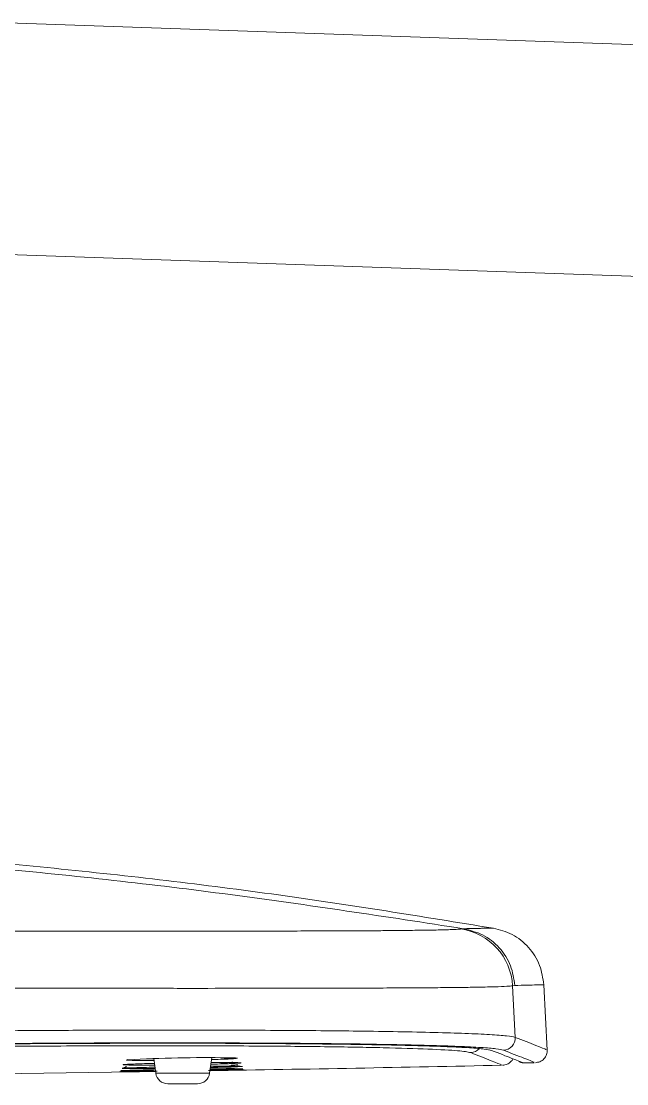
# Model space of a CAD drawing. Extents: x 3627 to 4221, y 1255 to 1675.
# Drawn here: x 3979.95 to 3989.95, y 1618 to 1635.52 of the extents above; entities that cross this region are included whole.
import ezdxf

# ---------------------------------------------------------------- set-up
doc = ezdxf.new("R2010")
doc.units = 0
doc.header["$LTSCALE"] = 7
doc.header["$MEASUREMENT"] = 0
doc.layers.get('0').update_dxf_attribs({"color": 2, "linetype": 'CONTINUOUS'})

msp = doc.modelspace()

# ---------------------------------------------------------------- linework, layer by layer
at = {"color": 7, "linetype": 'Continuous', "lineweight": 15}
for p, q in [((4030.33, 1633.73), (3979.018, 1635.522)), ((3978.885, 1631.705), (4030.197, 1629.913)), ((3987.254, 1620.557), (3987.205, 1620.553)), ((3988.099, 1619.621), (3988.061, 1619.616)), ((3988.106, 1618.765), (3988.061, 1619.616)), ((3988.633, 1618.556), (3988.577, 1619.633)), ((3982.141, 1618.413), (3982.024, 1618.412)), ((3982.14, 1618.416), (3982.174, 1618.172)), ((3983.063, 1618.172), (3983.099, 1618.431)), ((3983.147, 1618.431), (3983.099, 1618.429))]:
    msp.add_line(p, q, dxfattribs=at)
at = {"color": 8, "linetype": 'Continuous', "lineweight": 15}
msp.add_line((3982.174, 1618.172), (3983.063, 1618.172), dxfattribs=at)
at = {"color": 7, "linetype": 'Continuous', "lineweight": 15, "flags": 128}
for points in [[(3979.575, 1618.166), (3981.441, 1618.191), (3982.138, 1618.201)], [(3988.22, 1618.343), (3988.244, 1618.343), (3988.269, 1618.344), (3988.294, 1618.344), (3988.318, 1618.345), (3988.343, 1618.345), (3988.367, 1618.346), (3988.392, 1618.346), (3988.417, 1618.347)]]:
    msp.add_lwpolyline(points, dxfattribs=at)
at = {"color": 7, "linetype": 'Continuous', "lineweight": 15}
for centre, radius, start, end in [((3987.063, 1619.563), 1, 3.0109, 81.799), ((3987.906, 1618.754), 0.2, 271.343, 2.953), ((3983.023, 1593.757), 24.674, 89.2224, 93.042), ((3968.619, 2518.981), 900.882, 270.919046, 271.224904), ((3983.391, 1608.002), 10.247, 88.8105, 91.7809), ((3983.326, 1605.163), 13.127, 89.0498, 91.074), ((3983.247, 1606.986), 11.365, 88.8948, 90.8018), ((3982.372, 1618.2), 0.2, 187.9696, 270), ((3982.865, 1618.2), 0.2, 270, 352.0304)]:
    msp.add_arc(centre, radius, start, end, dxfattribs=at)
at = {"color": 8, "linetype": 'Continuous', "lineweight": 15}
for centre, radius, start, end in [((3987.367, 1618.713), 0.2, 271.3146, 317.8085), ((3987.712, 1618.649), 0.0989, 247.9578, 271.367)]:
    msp.add_arc(centre, radius, start, end, dxfattribs=at)
at = {"color": 7, "linetype": 'Continuous', "lineweight": 15}
for points, knots in [([(3971.808, 1622.028), (3973.098, 1621.98), (3975.678, 1621.883), (3979.544, 1621.571), (3983.404, 1621.147), (3985.971, 1620.754), (3987.254, 1620.557)], [0, 0, 0, 0, 0.25, 0.5, 0.75, 1, 1, 1, 1]), ([(3987.745, 1620.565), (3986.565, 1620.757), (3984.157, 1621.148), (3980.501, 1621.571), (3976.825, 1621.884), (3974.382, 1621.979), (3973.179, 1622.026)], [0, 0, 0, 0, 0.244753, 0.499383, 0.753525, 1, 1, 1, 1]), ([(3987.205, 1620.553), (3987.205, 1620.553), (3987.205, 1620.553), (3987.204, 1620.553), (3987.201, 1620.552), (3987.183, 1620.55), (3987.137, 1620.546), (3987.045, 1620.542), (3986.931, 1620.538), (3986.806, 1620.535), (3986.659, 1620.533), (3986.451, 1620.53), (3986.197, 1620.527), (3985.875, 1620.524), (3985.507, 1620.522), (3985.067, 1620.52), (3984.572, 1620.519), (3984.114, 1620.518), (3983.669, 1620.517), (3983.216, 1620.516), (3982.741, 1620.516), (3982.252, 1620.516), (3981.741, 1620.516), (3981.239, 1620.517), (3980.794, 1620.517), (3980.435, 1620.518), (3980.086, 1620.518), (3979.735, 1620.519), (3979.507, 1620.519), (3979.415, 1620.52)], [0, 0, 0, 0, 0.000111, 0.000984, 0.003413, 0.012613, 0.056669, 0.104578, 0.141097, 0.177498, 0.214052, 0.250594, 0.313317, 0.356059, 0.407467, 0.474663, 0.528349, 0.583425, 0.625486, 0.666682, 0.718263, 0.761017, 0.80075, 0.854644, 0.891012, 0.913758, 0.94446, 0.977457, 1, 1, 1, 1]), ([(3988.099, 1619.621), (3988.083, 1619.731), (3988.049, 1619.957), (3987.856, 1620.252), (3987.583, 1620.473), (3987.361, 1620.529), (3987.254, 1620.557)], [0, 0, 0, 0, 0.2425764, 0.5000002, 0.757426, 1, 1, 1, 1]), ([(3988.577, 1619.633), (3988.561, 1619.741), (3988.528, 1619.966), (3988.339, 1620.259), (3988.07, 1620.48), (3987.851, 1620.539), (3987.745, 1620.568)], [0, 0, 0, 0, 0.242727, 0.500012, 0.757288, 1, 1, 1, 1]), ([(3988.061, 1619.616), (3988.036, 1619.613), (3987.983, 1619.606), (3987.773, 1619.598), (3987.488, 1619.592), (3987.161, 1619.587), (3986.833, 1619.584), (3986.444, 1619.581), (3985.992, 1619.579), (3985.407, 1619.577), (3984.671, 1619.575), (3983.769, 1619.574), (3982.793, 1619.573), (3981.753, 1619.574), (3980.667, 1619.575), (3979.916, 1619.577), (3979.54, 1619.577)], [0, 0, 0, 0, 0.069935, 0.145248, 0.225938, 0.276951, 0.329901, 0.384789, 0.441614, 0.500376, 0.583439, 0.666586, 0.749816, 0.833128, 0.916523, 1, 1, 1, 1]), ([(3988.106, 1618.765), (3988.069, 1618.773), (3987.997, 1618.789), (3987.705, 1618.811), (3987.302, 1618.83), (3986.79, 1618.845), (3986.193, 1618.859), (3985.558, 1618.868), (3984.905, 1618.875), (3984.247, 1618.88), (3983.543, 1618.883), (3982.718, 1618.885), (3981.761, 1618.884), (3980.672, 1618.881), (3979.921, 1618.876), (3979.546, 1618.873)], [0, 0, 0, 0, 0.090263, 0.177731, 0.262406, 0.344291, 0.423387, 0.499696, 0.562438, 0.625123, 0.68775, 0.750321, 0.833644, 0.916869, 1, 1, 1, 1]), ([(3987.371, 1618.513), (3987.317, 1618.524), (3987.209, 1618.545), (3986.702, 1618.572), (3985.966, 1618.595), (3984.99, 1618.612), (3983.816, 1618.623), (3982.472, 1618.627), (3981.005, 1618.625), (3979.963, 1618.619), (3979.442, 1618.615)], [0, 0, 0, 0, 0.125064, 0.250138, 0.375233, 0.500266, 0.625364, 0.750387, 0.875183, 1, 1, 1, 1]), ([(3979.49, 1618.656), (3979.852, 1618.659), (3980.573, 1618.664), (3981.619, 1618.667), (3982.62, 1618.668), (3983.564, 1618.666), (3984.437, 1618.66), (3985.226, 1618.652), (3985.923, 1618.641), (3986.517, 1618.628), (3987, 1618.611), (3987.367, 1618.593), (3987.62, 1618.572), (3987.683, 1618.557), (3987.714, 1618.55)], [0, 0, 0, 0, 0.083379, 0.166216, 0.249612, 0.33304, 0.41622, 0.499734, 0.583199, 0.66632, 0.749863, 0.833357, 0.916434, 1, 1, 1, 1]), ([(3987.911, 1618.554), (3987.879, 1618.562), (3987.815, 1618.577), (3987.558, 1618.598), (3987.185, 1618.617), (3986.693, 1618.633), (3986.088, 1618.647), (3985.377, 1618.659), (3984.573, 1618.667), (3983.683, 1618.672), (3982.719, 1618.675), (3981.696, 1618.674), (3980.627, 1618.67), (3979.889, 1618.665), (3979.52, 1618.663)], [0, 0, 0, 0, 0.083382, 0.166217, 0.249606, 0.333035, 0.416218, 0.49973, 0.583195, 0.66632, 0.749861, 0.833356, 0.916435, 1, 1, 1, 1]), ([(3988.438, 1618.347), (3988.463, 1618.351), (3988.503, 1618.356), (3988.549, 1618.383), (3988.581, 1618.41), (3988.606, 1618.444), (3988.63, 1618.493), (3988.632, 1618.532), (3988.633, 1618.558)], [0, 0, 0, 0, 0.238928, 0.36799, 0.499948, 0.631912, 0.760985, 1, 1, 1, 1]), ([(3982.145, 1618.383), (3982.094, 1618.383), (3981.986, 1618.383), (3981.857, 1618.384), (3981.758, 1618.386), (3981.697, 1618.389), (3981.694, 1618.392), (3981.692, 1618.393)], [0, 0, 0, 0, 0.182591, 0.386827, 0.590718, 0.794889, 1, 1, 1, 1]), ([(3981.716, 1618.396), (3981.711, 1618.395), (3981.702, 1618.394), (3981.71, 1618.396), (3981.714, 1618.397)], [0, 0, 0, 0, 0.462126, 1, 1, 1, 1]), ([(3983.358, 1618.429), (3983.409, 1618.428), (3983.524, 1618.426), (3983.531, 1618.42), (3983.483, 1618.415), (3983.4, 1618.409), (3983.278, 1618.404), (3983.172, 1618.4), (3983.103, 1618.398), (3983.094, 1618.398)], [0, 0, 0, 0, 0.190014, 0.427791, 0.565871, 0.704052, 0.841795, 0.979489, 1, 1, 1, 1]), ([(3983.437, 1618.412), (3983.427, 1618.412), (3983.405, 1618.41), (3983.361, 1618.409), (3983.325, 1618.408), (3983.308, 1618.408), (3983.304, 1618.408), (3983.303, 1618.409), (3983.302, 1618.409), (3983.302, 1618.409), (3983.301, 1618.409), (3983.301, 1618.409), (3983.301, 1618.409), (3983.301, 1618.409), (3983.301, 1618.409)], [0, 0, 0, 0, 0.283149, 0.702446, 0.927595, 0.976042, 0.982439, 0.984955, 0.987133, 0.989052, 0.99092, 0.992936, 0.995203, 1, 1, 1, 1]), ([(3987.714, 1618.55), (3987.837, 1618.502), (3988.082, 1618.406), (3988.235, 1618.345), (3988.223, 1618.35), (3988.219, 1618.351)], [0, 0, 0, 0, 0.399947, 0.799935, 1, 1, 1, 1]), ([(3987.898, 1618.306), (3987.923, 1618.309), (3987.963, 1618.314), (3988.009, 1618.341), (3988.041, 1618.369), (3988.061, 1618.393), (3988.068, 1618.408), (3988.069, 1618.411)], [0, 0, 0, 0, 0.363866, 0.560369, 0.761222, 0.962004, 1, 1, 1, 1]), ([(3982.17, 1618.203), (3982.104, 1618.202), (3981.916, 1618.199), (3981.742, 1618.197), (3981.62, 1618.195), (3981.572, 1618.195), (3981.572, 1618.196), (3981.626, 1618.197), (3981.725, 1618.199), (3981.867, 1618.202), (3982.026, 1618.204), (3982.146, 1618.206), (3982.196, 1618.207)], [0, 0, 0, 0, 0.0895575, 0.2555162, 0.3516915, 0.4480746, 0.5448679, 0.6416318, 0.7380592, 0.8342264, 0.9298732, 1, 1, 1, 1]), ([(3982.137, 1618.217), (3982.109, 1618.217), (3982.013, 1618.216), (3981.877, 1618.215), (3981.737, 1618.214), (3981.641, 1618.214), (3981.592, 1618.214), (3981.593, 1618.216), (3981.642, 1618.218), (3981.737, 1618.221), (3981.878, 1618.225), (3982.02, 1618.228), (3982.121, 1618.23), (3982.155, 1618.23)], [0, 0, 0, 0, 0.042471, 0.143324, 0.243941, 0.344595, 0.445379, 0.546007, 0.646798, 0.7481, 0.849143, 0.949791, 1, 1, 1, 1]), ([(3981.688, 1618.289), (3981.685, 1618.286), (3981.678, 1618.279), (3981.666, 1618.27), (3981.652, 1618.263), (3981.637, 1618.258), (3981.627, 1618.256), (3981.622, 1618.256), (3981.62, 1618.256)], [0, 0, 0, 0, 0.108671, 0.225145, 0.36648, 0.5619, 0.844634, 1, 1, 1, 1]), ([(3981.62, 1618.256), (3981.62, 1618.256), (3981.619, 1618.257), (3981.663, 1618.259), (3981.754, 1618.263), (3981.892, 1618.267), (3982.03, 1618.271), (3982.13, 1618.273), (3982.163, 1618.273)], [0, 0, 0, 0, 0.011775, 0.232425, 0.452531, 0.671802, 0.890578, 1, 1, 1, 1]), ([(3982.163, 1618.253), (3982.13, 1618.253), (3982.03, 1618.252), (3981.89, 1618.251), (3981.754, 1618.251), (3981.658, 1618.252), (3981.633, 1618.253), (3981.62, 1618.253)], [0, 0, 0, 0, 0.112524, 0.334273, 0.556111, 0.77823, 1, 1, 1, 1]), ([(3982.155, 1618.308), (3982.113, 1618.307), (3982.007, 1618.307), (3981.867, 1618.307), (3981.744, 1618.308), (3981.663, 1618.31), (3981.626, 1618.313), (3981.638, 1618.316), (3981.698, 1618.321), (3981.801, 1618.325), (3981.943, 1618.33), (3982.065, 1618.334), (3982.141, 1618.335), (3982.151, 1618.336)], [0, 0, 0, 0, 0.067768, 0.169475, 0.27131, 0.372978, 0.474796, 0.577101, 0.679166, 0.780861, 0.88233, 0.983829, 1, 1, 1, 1]), ([(3983.084, 1618.221), (3983.098, 1618.221), (3983.183, 1618.222), (3983.314, 1618.224), (3983.465, 1618.226), (3983.57, 1618.227), (3983.63, 1618.228), (3983.64, 1618.227), (3983.599, 1618.226), (3983.509, 1618.224), (3983.344, 1618.221), (3983.161, 1618.218), (3983.044, 1618.216)], [0, 0, 0, 0, 0.02116, 0.121239, 0.221803, 0.322118, 0.42205, 0.521733, 0.621423, 0.72139, 0.821409, 1, 1, 1, 1]), ([(3983.604, 1618.247), (3983.61, 1618.246), (3983.625, 1618.245), (3983.477, 1618.241), (3983.296, 1618.236), (3983.167, 1618.234), (3983.085, 1618.232), (3983.071, 1618.232)], [0, 0, 0, 0, 0.259618, 0.584349, 0.772937, 0.961688, 1, 1, 1, 1]), ([(3983.544, 1618.288), (3983.572, 1618.287), (3983.636, 1618.286), (3983.554, 1618.281), (3983.428, 1618.276), (3983.283, 1618.272), (3983.162, 1618.269), (3983.085, 1618.267), (3983.076, 1618.267)], [0, 0, 0, 0, 0.22067, 0.496718, 0.657029, 0.817475, 0.977423, 1, 1, 1, 1]), ([(3983.466, 1618.349), (3983.509, 1618.348), (3983.607, 1618.347), (3983.577, 1618.341), (3983.494, 1618.336), (3983.381, 1618.331), (3983.244, 1618.326), (3983.133, 1618.324), (3983.084, 1618.322)], [0, 0, 0, 0, 0.19943, 0.448943, 0.593843, 0.738856, 0.88342, 1, 1, 1, 1]), ([(3983.136, 1618.269), (3983.131, 1618.269), (3983.121, 1618.268), (3983.109, 1618.268), (3983.102, 1618.268), (3983.1, 1618.268), (3983.099, 1618.269), (3983.099, 1618.269), (3983.099, 1618.269), (3983.099, 1618.269), (3983.1, 1618.269), (3983.115, 1618.27), (3983.188, 1618.275), (3983.316, 1618.284), (3983.384, 1618.292), (3983.419, 1618.296)], [0, 0, 0, 0, 0.028188, 0.06037, 0.064675, 0.067655, 0.068754, 0.069691, 0.070603, 0.071624, 0.074344, 0.089804, 0.186317, 0.580286, 1, 1, 1, 1]), ([(3983.158, 1618.273), (3983.19, 1618.274), (3983.234, 1618.275), (3983.266, 1618.272), (3983.275, 1618.272)], [0, 0, 0, 0, 0.729132, 1, 1, 1, 1]), ([(3983.402, 1618.332), (3983.39, 1618.332), (3983.357, 1618.33), (3983.302, 1618.329), (3983.259, 1618.328), (3983.241, 1618.329), (3983.238, 1618.329), (3983.237, 1618.329), (3983.237, 1618.329), (3983.236, 1618.329), (3983.236, 1618.329), (3983.236, 1618.33), (3983.236, 1618.33), (3983.236, 1618.33), (3983.241, 1618.332), (3983.289, 1618.336), (3983.374, 1618.346), (3983.422, 1618.353), (3983.448, 1618.358)], [0, 0, 0, 0, 0.095612, 0.255306, 0.333658, 0.341988, 0.344698, 0.345731, 0.346605, 0.347357, 0.348091, 0.348879, 0.34979, 0.352142, 0.355329, 0.412277, 0.671202, 1, 1, 1, 1]), ([(3983.521, 1618.313), (3983.515, 1618.312), (3983.5, 1618.31), (3983.446, 1618.307), (3983.417, 1618.306)], [0, 0, 0, 0, 0.460491, 1, 1, 1, 1]), ([(3983.512, 1618.31), (3983.518, 1618.311), (3983.53, 1618.312), (3983.526, 1618.309), (3983.524, 1618.308)], [0, 0, 0, 0, 0.498881, 1, 1, 1, 1]), ([(3988.171, 1618.369), (3988.176, 1618.365), (3988.187, 1618.357), (3988.21, 1618.345), (3988.229, 1618.344), (3988.242, 1618.343)], [0, 0, 0, 0, 0.263071, 0.52073, 1, 1, 1, 1]), ([(3982.372, 1618), (3982.376, 1618), (3982.381, 1618), (3982.411, 1618), (3982.443, 1618), (3982.482, 1618), (3982.54, 1618), (3982.618, 1618), (3982.697, 1618), (3982.755, 1618), (3982.794, 1618), (3982.825, 1618), (3982.856, 1618), (3982.861, 1618), (3982.865, 1618)], [0, 0, 0, 0, 0.119723, 0.184789, 0.25, 0.315067, 0.380279, 0.500003, 0.619719, 0.684793, 0.749997, 0.815068, 0.880278, 1, 1, 1, 1]), ([(3982.372, 1618), (3982.376, 1618), (3982.381, 1618), (3982.411, 1618), (3982.443, 1618), (3982.482, 1618), (3982.54, 1618), (3982.618, 1618), (3982.697, 1618), (3982.755, 1618), (3982.794, 1618), (3982.825, 1618), (3982.856, 1618), (3982.861, 1618), (3982.865, 1618)], [0, 0, 0, 0, 0.119723, 0.184789, 0.25, 0.315067, 0.380279, 0.500003, 0.619719, 0.684792, 0.749997, 0.815068, 0.880278, 1, 1, 1, 1]), ([(3982.372, 1618), (3982.376, 1618), (3982.381, 1618), (3982.411, 1618), (3982.443, 1618), (3982.482, 1618), (3982.54, 1618), (3982.618, 1618), (3982.697, 1618), (3982.755, 1618), (3982.794, 1618), (3982.825, 1618), (3982.856, 1618), (3982.861, 1618), (3982.865, 1618)], [0, 0, 0, 0, 0.119723, 0.18479, 0.250001, 0.315068, 0.380279, 0.500003, 0.619719, 0.684792, 0.749997, 0.815067, 0.880279, 1, 1, 1, 1]), ([(3982.372, 1618), (3982.376, 1618), (3982.381, 1618), (3982.411, 1618), (3982.443, 1618), (3982.482, 1618), (3982.54, 1618), (3982.618, 1618), (3982.697, 1618), (3982.755, 1618), (3982.794, 1618), (3982.825, 1618), (3982.856, 1618), (3982.861, 1618), (3982.865, 1618)], [0, 0, 0, 0, 0.119722, 0.18479, 0.250001, 0.315067, 0.380279, 0.500003, 0.619719, 0.684793, 0.749997, 0.815068, 0.880279, 1, 1, 1, 1]), ([(3982.372, 1618), (3982.376, 1618), (3982.381, 1618), (3982.411, 1618), (3982.443, 1618), (3982.482, 1618), (3982.54, 1618), (3982.618, 1618), (3982.697, 1618), (3982.755, 1618), (3982.794, 1618), (3982.825, 1618), (3982.856, 1618), (3982.861, 1618), (3982.865, 1618)], [0, 0, 0, 0, 0.119722, 0.18479, 0.250001, 0.315067, 0.380279, 0.500003, 0.619719, 0.684793, 0.749997, 0.815068, 0.880279, 1, 1, 1, 1])]:
    msp.add_open_spline(points, degree=3, knots=knots, dxfattribs=at)
at = {"color": 8, "linetype": 'Continuous', "lineweight": 15}
for points, knots in [([(3987.745, 1620.568), (3987.745, 1620.568), (3987.745, 1620.568), (3987.744, 1620.568), (3987.743, 1620.568), (3987.738, 1620.568), (3987.73, 1620.567), (3987.717, 1620.567), (3987.697, 1620.566), (3987.669, 1620.566), (3987.633, 1620.565), (3987.592, 1620.564), (3987.542, 1620.563), (3987.481, 1620.561), (3987.406, 1620.56), (3987.332, 1620.558), (3987.279, 1620.557), (3987.254, 1620.557)], [0, 0, 0, 0, 0.005256, 0.033817, 0.068957, 0.116875, 0.173288, 0.238196, 0.311599, 0.393495, 0.483885, 0.562102, 0.633536, 0.738506, 0.834573, 0.921738, 1, 1, 1, 1]), ([(3988.577, 1619.633), (3988.557, 1619.632), (3988.517, 1619.631), (3988.238, 1619.624), (3988.099, 1619.621)], [0, 0, 0, 0, 0.5, 1, 1, 1, 1]), ([(3988.612, 1618.566), (3988.616, 1618.565), (3988.627, 1618.56), (3988.474, 1618.621), (3988.229, 1618.717), (3988.106, 1618.765)], [0, 0, 0, 0, 0.1995505, 0.5996842, 1, 1, 1, 1]), ([(3988.417, 1618.356), (3988.42, 1618.354), (3988.432, 1618.35), (3988.279, 1618.41), (3988.033, 1618.506), (3987.911, 1618.554)], [0, 0, 0, 0, 0.20005, 0.600031, 1, 1, 1, 1]), ([(3987.371, 1618.513), (3987.494, 1618.465), (3987.739, 1618.368), (3987.892, 1618.308), (3987.881, 1618.313), (3987.877, 1618.314)], [0, 0, 0, 0, 0.400178, 0.800089, 1, 1, 1, 1])]:
    msp.add_open_spline(points, degree=3, knots=knots, dxfattribs=at)

doc.saveas('drawing.dxf')
